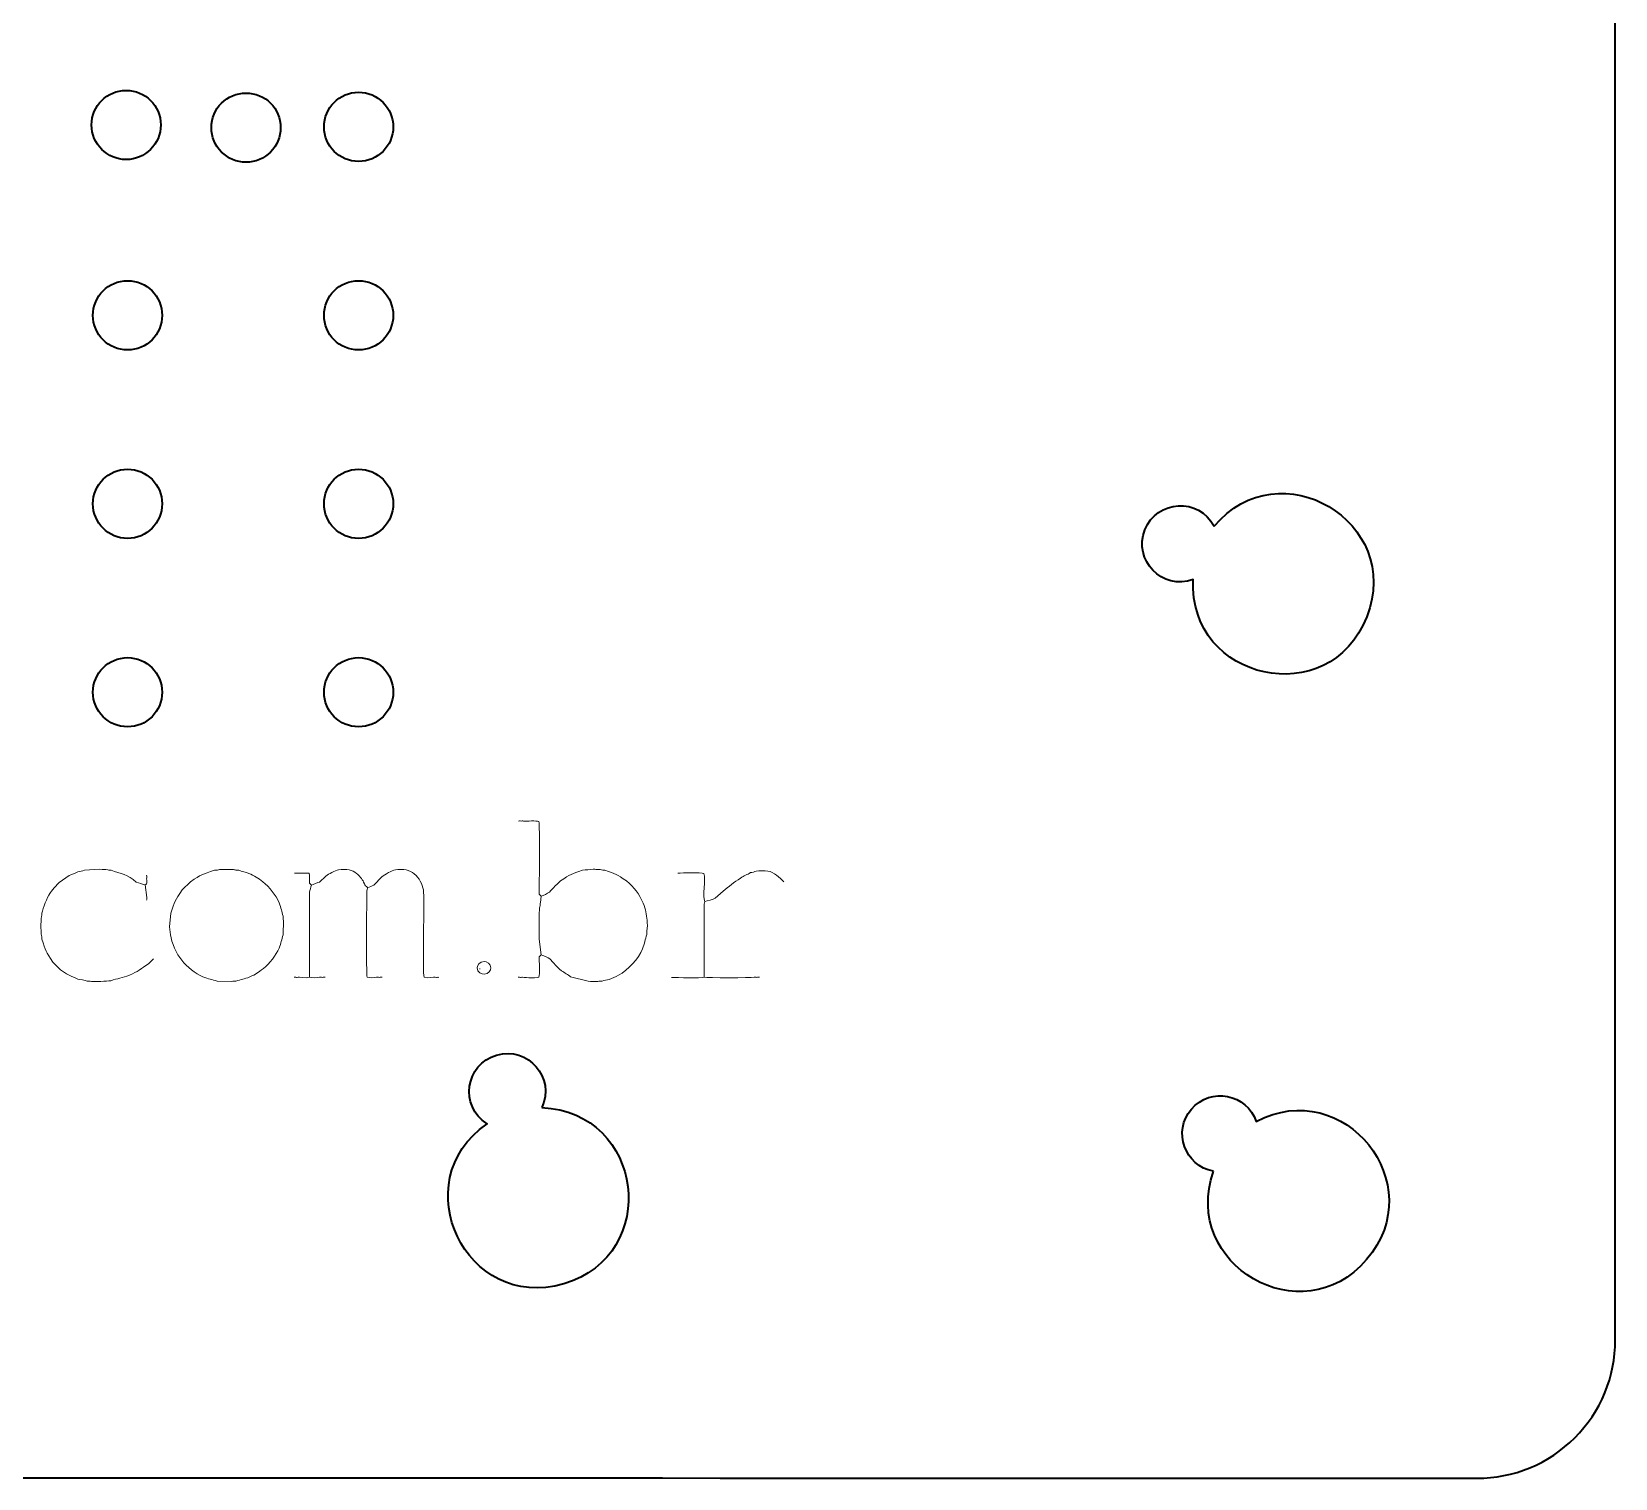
# Model space of a CAD drawing. Header units: millimetres. Extents: x -142 to 80, y -99 to 99.
# Drawn here: x -112.92 to -90.03, y 31.48 to 52.39 of the extents above; entities that cross this region are included whole.
import ezdxf

# ---------------------------------------------------------------- set-up
doc = ezdxf.new("R2010")
doc.units = ezdxf.units.MM
doc.header["$MEASUREMENT"] = 0
doc.layers.add('Default', color=7, linetype='Continuous')
doc.layers.add('Layer 1', color=7, linetype='Continuous')

msp = doc.modelspace()

# ---------------------------------------------------------------- linework, layer by layer
at = {"layer": 'Default', "color": 5, "lineweight": 35}
for points in [[(-90.0285, 33.4796), (-90.0285, 33.4796), (-90.0285, 77.3602), (-90.0285, 77.3602)], [(-140.4711, 31.4871), (-132.2186, 31.487), (-100.8345, 31.4861), (-92.03, 31.4796)]]:
    msp.add_open_spline(points, degree=3, dxfattribs=at)
msp.add_open_spline([(-92.03, 31.4796), (-91.4993, 31.4792), (-90.9902, 31.6897), (-90.6148, 32.0649), (-90.6148, 32.0649), (-90.2394, 32.44), (-90.0285, 32.9489), (-90.0285, 33.4796)], degree=3, knots=[0, 0, 0, 0, 0.3333333, 0.3333333, 0.3333333, 0.3333333, 1, 1, 1, 1], dxfattribs=at)
at = {"layer": 'Layer 1', "color": 5, "lineweight": 35}
for points in [[(-111.0545, 51.0375), (-111.0545, 51.3137), (-111.2784, 51.5375), (-111.5545, 51.5375), (-111.5545, 51.5375), (-111.8306, 51.5375), (-112.0545, 51.3137), (-112.0545, 51.0375), (-112.0545, 51.0375), (-112.0545, 50.7613), (-111.8306, 50.5374), (-111.5545, 50.5374), (-111.5545, 50.5374), (-111.2784, 50.5374), (-111.0545, 50.7613), (-111.0545, 51.0375)], [(-107.6943, 51.0094), (-107.6943, 51.2856), (-107.9181, 51.5094), (-108.1943, 51.5094), (-108.1943, 51.5094), (-108.4704, 51.5094), (-108.6942, 51.2856), (-108.6942, 51.0094), (-108.6942, 51.0094), (-108.6942, 50.7332), (-108.4704, 50.5093), (-108.1943, 50.5093), (-108.1943, 50.5093), (-107.9181, 50.5093), (-107.6943, 50.7332), (-107.6943, 51.0094)], [(-109.3223, 50.9986), (-109.3223, 51.2747), (-109.5461, 51.4986), (-109.8222, 51.4986), (-109.8222, 51.4986), (-110.0984, 51.4986), (-110.3222, 51.2747), (-110.3222, 50.9986), (-110.3222, 50.9986), (-110.3222, 50.7223), (-110.0984, 50.4985), (-109.8222, 50.4985), (-109.8222, 50.4985), (-109.5461, 50.4985), (-109.3223, 50.7223), (-109.3223, 50.9986)], [(-111.0346, 48.2859), (-111.0346, 48.5621), (-111.2584, 48.7859), (-111.5346, 48.7859), (-111.5346, 48.7859), (-111.8107, 48.7859), (-112.0346, 48.5621), (-112.0346, 48.2859), (-112.0346, 48.2859), (-112.0346, 48.0098), (-111.8107, 47.7859), (-111.5346, 47.7859), (-111.5346, 47.7859), (-111.2584, 47.7859), (-111.0346, 48.0098), (-111.0346, 48.2859)], [(-107.6943, 48.2859), (-107.6943, 48.5621), (-107.9181, 48.7859), (-108.1943, 48.7859), (-108.1943, 48.7859), (-108.4704, 48.7859), (-108.6942, 48.5621), (-108.6942, 48.2859), (-108.6942, 48.2859), (-108.6942, 48.0098), (-108.4704, 47.7859), (-108.1943, 47.7859), (-108.1943, 47.7859), (-107.9181, 47.7859), (-107.6943, 48.0098), (-107.6943, 48.2859)], [(-95.8291, 45.2374), (-96.0461, 45.6578), (-96.6573, 45.6262), (-96.8299, 45.1857), (-96.8299, 45.1857), (-97.0024, 44.7452), (-96.5753, 44.3069), (-96.1305, 44.468), (-96.1305, 44.468), (-96.204, 42.9963), (-94.1591, 42.5571), (-93.6217, 43.9289), (-93.6217, 43.9289), (-93.0842, 45.301), (-94.8834, 46.3674), (-95.8291, 45.2374)], [(-111.0346, 45.5625), (-111.0346, 45.8386), (-111.2584, 46.0625), (-111.5346, 46.0625), (-111.5346, 46.0625), (-111.8107, 46.0625), (-112.0346, 45.8386), (-112.0346, 45.5625), (-112.0346, 45.5625), (-112.0346, 45.2863), (-111.8107, 45.0625), (-111.5346, 45.0625), (-111.5346, 45.0625), (-111.2584, 45.0625), (-111.0346, 45.2863), (-111.0346, 45.5625)], [(-107.6943, 45.5625), (-107.6943, 45.8386), (-107.9181, 46.0625), (-108.1943, 46.0625), (-108.1943, 46.0625), (-108.4704, 46.0625), (-108.6942, 45.8386), (-108.6942, 45.5625), (-108.6942, 45.5625), (-108.6942, 45.2863), (-108.4704, 45.0625), (-108.1943, 45.0625), (-108.1943, 45.0625), (-107.9181, 45.0625), (-107.6943, 45.2863), (-107.6943, 45.5625)], [(-111.0346, 42.8391), (-111.0346, 43.1152), (-111.2584, 43.339), (-111.5346, 43.339), (-111.5346, 43.339), (-111.8107, 43.339), (-112.0346, 43.1152), (-112.0346, 42.8391), (-112.0346, 42.8391), (-112.0346, 42.5629), (-111.8107, 42.3391), (-111.5346, 42.3391), (-111.5346, 42.3391), (-111.2584, 42.3391), (-111.0346, 42.5629), (-111.0346, 42.8391)], [(-107.6943, 42.8391), (-107.6943, 43.1152), (-107.9181, 43.339), (-108.1943, 43.339), (-108.1943, 43.339), (-108.4704, 43.339), (-108.6942, 43.1152), (-108.6942, 42.8391), (-108.6942, 42.8391), (-108.6942, 42.5629), (-108.4704, 42.3391), (-108.1943, 42.3391), (-108.1943, 42.3391), (-107.9181, 42.3391), (-107.6943, 42.5629), (-107.6943, 42.8391)], [(-105.5458, 36.8365), (-105.3465, 37.2655), (-105.7458, 37.7294), (-106.1997, 37.5959), (-106.1997, 37.5959), (-106.6535, 37.4626), (-106.7384, 36.8564), (-106.3387, 36.6034), (-106.3387, 36.6034), (-107.547, 35.7602), (-106.6418, 33.8747), (-105.2281, 34.2901), (-105.2281, 34.2901), (-103.8145, 34.7056), (-104.0734, 36.7811), (-105.5458, 36.8365)], [(-95.8368, 35.9163), (-96.3112, 34.5605), (-94.5607, 33.5502), (-93.6241, 34.6392), (-93.6241, 34.6392), (-92.6875, 35.7282), (-93.9484, 37.3078), (-95.218, 36.6358), (-95.218, 36.6358), (-95.3558, 37.0378), (-95.8781, 37.1383), (-96.1552, 36.816), (-96.1552, 36.816), (-96.4323, 36.4938), (-96.2549, 35.9925), (-95.8368, 35.9163)]]:
    msp.add_open_spline(points, degree=3, knots=[0, 0, 0, 0, 0.2, 0.2, 0.2, 0.2, 0.4, 0.4, 0.4, 0.4, 0.6, 0.6, 0.6, 0.6, 1, 1, 1, 1], dxfattribs=at)
at = {"layer": 'Layer 1', "color": 1, "lineweight": 20}
for points, knots in [([(-105.5554, 39.8912), (-105.5554, 39.8912), (-105.5667, 39.8004), (-105.5667, 39.8004), (-105.5667, 39.8004), (-105.574, 39.7779), (-105.5724, 39.7797), (-105.5724, 39.755), (-105.5724, 39.755), (-105.5808, 39.7291), (-105.5781, 39.7153), (-105.5781, 39.6868), (-105.5781, 39.6868), (-105.5937, 39.6385), (-105.5838, 39.3471), (-105.5838, 39.2723), (-105.5838, 39.2723), (-105.5838, 39.2723), (-105.5554, 39.0452), (-105.5554, 39.0452), (-105.5554, 39.0452), (-105.533, 39.0405), (-105.4523, 39.0015), (-105.4304, 38.9884), (-105.4304, 38.9884), (-105.4304, 38.9884), (-105.3367, 38.8749), (-105.2601, 38.8124), (-105.2601, 38.8124), (-105.2195, 38.785), (-105.1647, 38.755), (-105.1295, 38.7272), (-105.1295, 38.7272), (-105.1295, 38.7272), (-104.874, 38.6648), (-104.874, 38.6648), (-104.874, 38.6648), (-104.8349, 38.6521), (-104.7811, 38.6591), (-104.7377, 38.6591), (-104.7377, 38.6591), (-104.7125, 38.6673), (-104.7029, 38.6648), (-104.6753, 38.6648), (-104.6753, 38.6648), (-104.6479, 38.6743), (-104.603, 38.6852), (-104.5731, 38.6875), (-104.5731, 38.6875), (-104.5319, 38.7113), (-104.48, 38.7239), (-104.4368, 38.7484), (-104.4368, 38.7484), (-104.3, 38.8259), (-104.1476, 38.9881), (-104.0904, 39.1304), (-104.0904, 39.1304), (-104.0585, 39.21), (-104.0524, 39.2652), (-104.028, 39.3405), (-104.028, 39.3405), (-104.028, 39.3405), (-104.028, 39.3916), (-104.028, 39.3916), (-104.028, 39.3916), (-104.0138, 39.4352), (-104.0223, 39.4966), (-104.0223, 39.5449), (-104.0223, 39.5449), (-104.0355, 39.6282), (-104.041, 39.6978), (-104.0806, 39.789), (-104.0806, 39.789), (-104.1443, 39.9358), (-104.2028, 40.0133), (-104.3232, 40.1127), (-104.3232, 40.1127), (-104.4647, 40.2083), (-104.4774, 40.2147), (-104.6355, 40.266), (-104.6355, 40.266), (-104.6355, 40.266), (-104.6639, 40.266), (-104.6639, 40.266), (-104.6639, 40.266), (-104.678, 40.2706), (-104.6895, 40.2728), (-104.7037, 40.2773), (-104.7037, 40.2773), (-104.7037, 40.2773), (-104.7661, 40.2773), (-104.7661, 40.2773), (-104.7661, 40.2773), (-104.7872, 40.2842), (-104.7824, 40.283), (-104.8059, 40.283), (-104.8059, 40.283), (-104.8563, 40.2751), (-104.9082, 40.2751), (-104.9592, 40.266), (-104.9592, 40.266), (-105.1152, 40.212), (-105.1335, 40.2097), (-105.2771, 40.1127), (-105.2771, 40.1127), (-105.336, 40.0641), (-105.4352, 39.9487), (-105.4361, 39.948), (-105.4361, 39.948), (-105.466, 39.9301), (-105.5227, 39.9043), (-105.5554, 39.8912), (-105.5554, 39.8912), (-105.5554, 39.8912), (-105.5838, 39.9196), (-105.5838, 39.9196), (-105.5838, 39.9196), (-105.5838, 40.047), (-105.5723, 40.9258), (-105.5894, 40.9701), (-105.5894, 40.9701), (-105.6287, 40.9853), (-105.7598, 40.9757), (-105.8109, 40.9757), (-105.8109, 40.9757), (-105.8354, 40.9832), (-105.8204, 40.9832), (-105.8449, 40.9757), (-105.8449, 40.9757), (-105.875, 40.9808), (-105.8546, 40.9808), (-105.8847, 40.9757)], [0, 0, 0, 0, 0.0294118, 0.0294118, 0.0294118, 0.0294118, 0.0588235, 0.0588235, 0.0588235, 0.0588235, 0.0882353, 0.0882353, 0.0882353, 0.0882353, 0.1176471, 0.1176471, 0.1176471, 0.1176471, 0.1470588, 0.1470588, 0.1470588, 0.1470588, 0.1764706, 0.1764706, 0.1764706, 0.1764706, 0.2058824, 0.2058824, 0.2058824, 0.2058824, 0.2352941, 0.2352941, 0.2352941, 0.2352941, 0.2647059, 0.2647059, 0.2647059, 0.2647059, 0.2941176, 0.2941176, 0.2941176, 0.2941176, 0.3235294, 0.3235294, 0.3235294, 0.3235294, 0.3529412, 0.3529412, 0.3529412, 0.3529412, 0.3823529, 0.3823529, 0.3823529, 0.3823529, 0.4117647, 0.4117647, 0.4117647, 0.4117647, 0.4411765, 0.4411765, 0.4411765, 0.4411765, 0.4705882, 0.4705882, 0.4705882, 0.4705882, 0.5, 0.5, 0.5, 0.5, 0.5294118, 0.5294118, 0.5294118, 0.5294118, 0.5588235, 0.5588235, 0.5588235, 0.5588235, 0.5882353, 0.5882353, 0.5882353, 0.5882353, 0.6176471, 0.6176471, 0.6176471, 0.6176471, 0.6470588, 0.6470588, 0.6470588, 0.6470588, 0.6764706, 0.6764706, 0.6764706, 0.6764706, 0.7058824, 0.7058824, 0.7058824, 0.7058824, 0.7352941, 0.7352941, 0.7352941, 0.7352941, 0.7647059, 0.7647059, 0.7647059, 0.7647059, 0.7941176, 0.7941176, 0.7941176, 0.7941176, 0.8235294, 0.8235294, 0.8235294, 0.8235294, 0.8529412, 0.8529412, 0.8529412, 0.8529412, 0.8823529, 0.8823529, 0.8823529, 0.8823529, 0.9117647, 0.9117647, 0.9117647, 0.9117647, 0.9411765, 0.9411765, 0.9411765, 0.9411765, 1, 1, 1, 1]), ([(-111.1596, 38.9884), (-111.1596, 38.9884), (-111.2334, 38.9146), (-111.2334, 38.9146), (-111.2334, 38.9146), (-111.3376, 38.8442), (-111.3878, 38.7986), (-111.5059, 38.7513), (-111.5059, 38.7513), (-111.6101, 38.7097), (-111.6805, 38.7022), (-111.7785, 38.6705), (-111.7785, 38.6705), (-111.8292, 38.6625), (-112.0155, 38.6526), (-112.0567, 38.6591), (-112.0567, 38.6591), (-112.0819, 38.6673), (-112.0915, 38.6648), (-112.1192, 38.6648), (-112.1192, 38.6648), (-112.1476, 38.674), (-112.2252, 38.6908), (-112.2554, 38.6932), (-112.2554, 38.6932), (-112.291, 38.7137), (-112.3394, 38.728), (-112.3804, 38.7484), (-112.3804, 38.7484), (-112.4323, 38.7744), (-112.4581, 38.7976), (-112.5053, 38.8294), (-112.5053, 38.8294), (-112.5053, 38.8294), (-112.6132, 38.9373), (-112.6132, 38.9373), (-112.6132, 38.9373), (-112.7173, 39.0914), (-112.7172, 39.103), (-112.7721, 39.2723), (-112.7721, 39.2723), (-112.7721, 39.2723), (-112.7721, 39.295), (-112.7721, 39.295), (-112.7721, 39.295), (-112.7779, 39.3127), (-112.7778, 39.3228), (-112.7835, 39.3405), (-112.7835, 39.3405), (-112.7835, 39.3405), (-112.7892, 39.4938), (-112.7892, 39.4938), (-112.7892, 39.4938), (-112.7803, 39.5212), (-112.7835, 39.5481), (-112.7835, 39.5789), (-112.7835, 39.5789), (-112.7778, 39.5966), (-112.7779, 39.6067), (-112.7721, 39.6244), (-112.7721, 39.6244), (-112.7721, 39.6244), (-112.7721, 39.6471), (-112.7721, 39.6471), (-112.7721, 39.6471), (-112.7616, 39.714), (-112.6942, 39.8757), (-112.6586, 39.931), (-112.6586, 39.931), (-112.639, 39.9614), (-112.5529, 40.0647), (-112.5223, 40.09), (-112.5223, 40.09), (-112.5223, 40.09), (-112.3804, 40.1922), (-112.3804, 40.1922), (-112.3804, 40.1922), (-112.3622, 40.196), (-112.273, 40.2332), (-112.2554, 40.2433), (-112.2554, 40.2433), (-112.2293, 40.2453), (-112.1832, 40.2576), (-112.1589, 40.266), (-112.1589, 40.266), (-112.1589, 40.266), (-111.9375, 40.283), (-111.9375, 40.283), (-111.9375, 40.283), (-111.884, 40.2746), (-111.8585, 40.2785), (-111.8182, 40.2717), (-111.8182, 40.2717), (-111.7958, 40.2644), (-111.7975, 40.266), (-111.7728, 40.266), (-111.7728, 40.266), (-111.6292, 40.2194), (-111.5325, 40.2093), (-111.4094, 40.0956), (-111.4094, 40.0956), (-111.3693, 40.0881), (-111.3131, 40.0585), (-111.2788, 40.0559), (-111.2788, 40.0559), (-111.2596, 40.0685), (-111.2692, 40.0591), (-111.2561, 40.0786), (-111.2561, 40.0786), (-111.2561, 40.1049), (-111.2528, 40.1179), (-111.2618, 40.1411), (-111.2618, 40.1411), (-111.2539, 40.1655), (-111.2523, 40.1734), (-111.2618, 40.1978)], [0, 0, 0, 0, 0.0333333, 0.0333333, 0.0333333, 0.0333333, 0.0666667, 0.0666667, 0.0666667, 0.0666667, 0.1, 0.1, 0.1, 0.1, 0.1333333, 0.1333333, 0.1333333, 0.1333333, 0.1666667, 0.1666667, 0.1666667, 0.1666667, 0.2, 0.2, 0.2, 0.2, 0.2333333, 0.2333333, 0.2333333, 0.2333333, 0.2666667, 0.2666667, 0.2666667, 0.2666667, 0.3, 0.3, 0.3, 0.3, 0.3333333, 0.3333333, 0.3333333, 0.3333333, 0.3666667, 0.3666667, 0.3666667, 0.3666667, 0.4, 0.4, 0.4, 0.4, 0.4333333, 0.4333333, 0.4333333, 0.4333333, 0.4666667, 0.4666667, 0.4666667, 0.4666667, 0.5, 0.5, 0.5, 0.5, 0.5333333, 0.5333333, 0.5333333, 0.5333333, 0.5666667, 0.5666667, 0.5666667, 0.5666667, 0.6, 0.6, 0.6, 0.6, 0.6333333, 0.6333333, 0.6333333, 0.6333333, 0.6666667, 0.6666667, 0.6666667, 0.6666667, 0.7, 0.7, 0.7, 0.7, 0.7333333, 0.7333333, 0.7333333, 0.7333333, 0.7666667, 0.7666667, 0.7666667, 0.7666667, 0.8, 0.8, 0.8, 0.8, 0.8333333, 0.8333333, 0.8333333, 0.8333333, 0.8666667, 0.8666667, 0.8666667, 0.8666667, 0.9, 0.9, 0.9, 0.9, 0.9333333, 0.9333333, 0.9333333, 0.9333333, 1, 1, 1, 1]), ([(-110.2057, 40.2773), (-110.2542, 40.2616), (-110.2671, 40.2679), (-110.2795, 40.266), (-110.2795, 40.266), (-110.4526, 40.2099), (-110.4686, 40.2076), (-110.6258, 40.1013), (-110.6258, 40.1013), (-110.6258, 40.1013), (-110.7451, 39.9821), (-110.7451, 39.9821), (-110.7451, 39.9821), (-110.8508, 39.8256), (-110.8505, 39.8183), (-110.9097, 39.6471), (-110.9097, 39.6471), (-110.9097, 39.6471), (-110.9268, 39.4484), (-110.9268, 39.4484), (-110.9268, 39.4484), (-110.9268, 39.4484), (-110.9154, 39.3348), (-110.9154, 39.3348), (-110.9154, 39.3348), (-110.8958, 39.2188), (-110.8277, 39.059), (-110.7508, 38.9657), (-110.7508, 38.9657), (-110.6726, 38.871), (-110.5567, 38.7728), (-110.4441, 38.7272), (-110.4441, 38.7272), (-110.3634, 38.6946), (-110.3159, 38.6895), (-110.2397, 38.6648), (-110.2397, 38.6648), (-110.2397, 38.6648), (-110.0297, 38.6591), (-110.0297, 38.6591), (-110.0297, 38.6591), (-110.0044, 38.6673), (-109.9949, 38.6648), (-109.9672, 38.6648), (-109.9672, 38.6648), (-109.8923, 38.6891), (-109.8485, 38.692), (-109.7685, 38.7253), (-109.7685, 38.7253), (-109.6751, 38.7641), (-109.6514, 38.7913), (-109.5697, 38.8465), (-109.5697, 38.8465), (-109.4828, 38.9182), (-109.3856, 39.0425), (-109.3445, 39.1417), (-109.3445, 39.1417), (-109.3148, 39.2136), (-109.3082, 39.2657), (-109.2858, 39.3348), (-109.2858, 39.3348), (-109.2858, 39.3348), (-109.2802, 39.5392), (-109.2802, 39.5392), (-109.2802, 39.5392), (-109.2883, 39.5644), (-109.2858, 39.574), (-109.2858, 39.6017), (-109.2858, 39.6017), (-109.3083, 39.671), (-109.3131, 39.7212), (-109.3426, 39.7947), (-109.3426, 39.7947), (-109.3896, 39.9118), (-109.4832, 40.0206), (-109.5811, 40.1013), (-109.5811, 40.1013), (-109.6375, 40.1478), (-109.7109, 40.1929), (-109.7798, 40.2206), (-109.7798, 40.2206), (-109.8313, 40.2412), (-109.8762, 40.2494), (-109.9275, 40.266), (-109.9275, 40.266), (-109.9275, 40.266), (-109.9558, 40.266), (-109.9558, 40.266), (-109.9558, 40.266), (-109.9735, 40.2717), (-109.9836, 40.2716), (-110.0013, 40.2773), (-110.0013, 40.2773), (-110.0365, 40.2829), (-110.1621, 40.2773), (-110.2057, 40.2773)], [0, 0, 0, 0, 0.04, 0.04, 0.04, 0.04, 0.08, 0.08, 0.08, 0.08, 0.12, 0.12, 0.12, 0.12, 0.16, 0.16, 0.16, 0.16, 0.2, 0.2, 0.2, 0.2, 0.24, 0.24, 0.24, 0.24, 0.28, 0.28, 0.28, 0.28, 0.32, 0.32, 0.32, 0.32, 0.36, 0.36, 0.36, 0.36, 0.4, 0.4, 0.4, 0.4, 0.44, 0.44, 0.44, 0.44, 0.48, 0.48, 0.48, 0.48, 0.52, 0.52, 0.52, 0.52, 0.56, 0.56, 0.56, 0.56, 0.6, 0.6, 0.6, 0.6, 0.64, 0.64, 0.64, 0.64, 0.68, 0.68, 0.68, 0.68, 0.72, 0.72, 0.72, 0.72, 0.76, 0.76, 0.76, 0.76, 0.8, 0.8, 0.8, 0.8, 0.84, 0.84, 0.84, 0.84, 0.88, 0.88, 0.88, 0.88, 0.92, 0.92, 0.92, 0.92, 1, 1, 1, 1]), ([(-107.0373, 38.7216), (-107.0506, 38.7186), (-107.0345, 38.7124), (-107.06, 38.7216), (-107.06, 38.7216), (-107.0823, 38.7145), (-107.0606, 38.7131), (-107.0884, 38.7216), (-107.0884, 38.7216), (-107.0991, 38.723), (-107.1974, 38.7022), (-107.2474, 38.7216), (-107.2474, 38.7216), (-107.273, 38.7873), (-107.2406, 39.8669), (-107.2588, 39.9821), (-107.2588, 39.9821), (-107.2719, 40.0652), (-107.3196, 40.1582), (-107.3894, 40.2149), (-107.3894, 40.2149), (-107.4204, 40.2401), (-107.4698, 40.2651), (-107.5086, 40.2717), (-107.5086, 40.2717), (-107.5478, 40.2783), (-107.6201, 40.2787), (-107.6619, 40.2717), (-107.6619, 40.2717), (-107.7185, 40.2621), (-107.813, 40.2088), (-107.8606, 40.1695), (-107.8606, 40.1695), (-107.8606, 40.1695), (-107.9742, 40.0502), (-107.9742, 40.0502), (-107.9742, 40.0502), (-108.0052, 40.0395), (-108.0341, 40.0269), (-108.0651, 40.0162), (-108.0651, 40.0162), (-108.1235, 40.0733), (-108.0806, 40.0131), (-108.1218, 40.0956), (-108.1218, 40.0956), (-108.1431, 40.1382), (-108.1872, 40.1918), (-108.224, 40.2206), (-108.224, 40.2206), (-108.2525, 40.2428), (-108.2952, 40.2655), (-108.3319, 40.2717), (-108.3319, 40.2717), (-108.3711, 40.2783), (-108.4434, 40.2787), (-108.4852, 40.2717), (-108.4852, 40.2717), (-108.5374, 40.2629), (-108.6264, 40.2143), (-108.6669, 40.1808), (-108.6669, 40.1808), (-108.6669, 40.1808), (-108.7578, 40.0956), (-108.7578, 40.0956), (-108.7578, 40.0956), (-108.7896, 40.0889), (-108.8467, 40.0643), (-108.877, 40.0502), (-108.877, 40.0502), (-108.877, 40.0502), (-108.9054, 40.0786), (-108.9054, 40.0786), (-108.9054, 40.0786), (-108.9054, 40.1236), (-108.8956, 40.1863), (-108.9111, 40.2262), (-108.9111, 40.2262), (-108.9111, 40.2262), (-109.1212, 40.2262), (-109.1212, 40.2262)], [0, 0, 0, 0, 0.047619, 0.047619, 0.047619, 0.047619, 0.0952381, 0.0952381, 0.0952381, 0.0952381, 0.1428571, 0.1428571, 0.1428571, 0.1428571, 0.1904762, 0.1904762, 0.1904762, 0.1904762, 0.2380952, 0.2380952, 0.2380952, 0.2380952, 0.2857143, 0.2857143, 0.2857143, 0.2857143, 0.3333333, 0.3333333, 0.3333333, 0.3333333, 0.3809524, 0.3809524, 0.3809524, 0.3809524, 0.4285714, 0.4285714, 0.4285714, 0.4285714, 0.4761905, 0.4761905, 0.4761905, 0.4761905, 0.5238095, 0.5238095, 0.5238095, 0.5238095, 0.5714286, 0.5714286, 0.5714286, 0.5714286, 0.6190476, 0.6190476, 0.6190476, 0.6190476, 0.6666667, 0.6666667, 0.6666667, 0.6666667, 0.7142857, 0.7142857, 0.7142857, 0.7142857, 0.7619048, 0.7619048, 0.7619048, 0.7619048, 0.8095238, 0.8095238, 0.8095238, 0.8095238, 0.8571429, 0.8571429, 0.8571429, 0.8571429, 0.9047619, 0.9047619, 0.9047619, 0.9047619, 1, 1, 1, 1]), ([(-102.0463, 40.1013), (-102.1064, 40.1614), (-102.1957, 40.2414), (-102.2791, 40.2546), (-102.2791, 40.2546), (-102.3243, 40.2618), (-102.4023, 40.2626), (-102.4495, 40.2546), (-102.4495, 40.2546), (-102.4737, 40.2463), (-102.503, 40.2339), (-102.529, 40.2319), (-102.529, 40.2319), (-102.5792, 40.2029), (-102.6233, 40.188), (-102.6766, 40.1524), (-102.6766, 40.1524), (-102.7655, 40.0931), (-102.8455, 40.0318), (-102.9264, 39.9651), (-102.9264, 39.9651), (-102.9264, 39.9651), (-103.04, 39.8628), (-103.04, 39.8628), (-103.04, 39.8628), (-103.0702, 39.8507), (-103.1572, 39.8198), (-103.1876, 39.8174), (-103.1876, 39.8174), (-103.2285, 39.8748), (-103.1734, 40.1401), (-103.2047, 40.2206), (-103.2047, 40.2206), (-103.2458, 40.2365), (-103.5135, 40.2262), (-103.5794, 40.2262)], [0, 0, 0, 0, 0.1, 0.1, 0.1, 0.1, 0.2, 0.2, 0.2, 0.2, 0.3, 0.3, 0.3, 0.3, 0.4, 0.4, 0.4, 0.4, 0.5, 0.5, 0.5, 0.5, 0.6, 0.6, 0.6, 0.6, 0.7, 0.7, 0.7, 0.7, 0.8, 0.8, 0.8, 0.8, 1, 1, 1, 1]), ([(-111.2618, 39.8345), (-111.2537, 39.8553), (-111.2561, 39.8502), (-111.2561, 39.8742), (-111.2561, 39.8742), (-111.2561, 39.8742), (-111.2788, 40.0559), (-111.2788, 40.0559)], [0, 0, 0, 0, 0.3333333, 0.3333333, 0.3333333, 0.3333333, 1, 1, 1, 1]), ([(-108.6783, 38.7216), (-108.7023, 38.7216), (-108.6972, 38.724), (-108.718, 38.7159), (-108.718, 38.7159), (-108.7391, 38.7227), (-108.7343, 38.7216), (-108.7578, 38.7216), (-108.7578, 38.7216), (-108.7889, 38.7115), (-108.8748, 38.7097), (-108.9054, 38.7216), (-108.9054, 38.7216), (-108.9054, 38.7216), (-108.9054, 39.948), (-108.9054, 39.948), (-108.9054, 39.948), (-108.8946, 39.9814), (-108.8903, 40.0178), (-108.877, 40.0502)], [0, 0, 0, 0, 0.1666667, 0.1666667, 0.1666667, 0.1666667, 0.3333333, 0.3333333, 0.3333333, 0.3333333, 0.5, 0.5, 0.5, 0.5, 0.6666667, 0.6666667, 0.6666667, 0.6666667, 1, 1, 1, 1]), ([(-107.855, 38.7216), (-107.879, 38.7216), (-107.8739, 38.724), (-107.8947, 38.7159), (-107.8947, 38.7159), (-107.9158, 38.7227), (-107.911, 38.7216), (-107.9345, 38.7216), (-107.9345, 38.7216), (-107.9682, 38.7106), (-108.0373, 38.7086), (-108.0707, 38.7216), (-108.0707, 38.7216), (-108.0868, 38.763), (-108.0764, 39.8281), (-108.0764, 39.9707), (-108.0764, 39.9707), (-108.0714, 39.9861), (-108.0681, 39.9999), (-108.0651, 40.0162)], [0, 0, 0, 0, 0.1666667, 0.1666667, 0.1666667, 0.1666667, 0.3333333, 0.3333333, 0.3333333, 0.3333333, 0.5, 0.5, 0.5, 0.5, 0.6666667, 0.6666667, 0.6666667, 0.6666667, 1, 1, 1, 1]), ([(-102.3984, 38.7216), (-102.4224, 38.7216), (-102.4173, 38.724), (-102.4381, 38.7159), (-102.4381, 38.7159), (-102.4592, 38.7227), (-102.4544, 38.7216), (-102.4779, 38.7216), (-102.4779, 38.7216), (-102.5134, 38.7101), (-103.1696, 38.7102), (-103.199, 38.7216), (-103.199, 38.7216), (-103.199, 38.7216), (-103.199, 39.7777), (-103.199, 39.7777), (-103.199, 39.7777), (-103.1938, 39.7926), (-103.1907, 39.8013), (-103.1876, 39.8174)], [0, 0, 0, 0, 0.1666667, 0.1666667, 0.1666667, 0.1666667, 0.3333333, 0.3333333, 0.3333333, 0.3333333, 0.5, 0.5, 0.5, 0.5, 0.6666667, 0.6666667, 0.6666667, 0.6666667, 1, 1, 1, 1]), ([(-106.2813, 38.8553), (-106.2813, 38.9168), (-106.3475, 38.9475), (-106.3806, 38.9475), (-106.3806, 38.9475), (-106.4469, 38.9475), (-106.48, 38.886), (-106.48, 38.8553), (-106.48, 38.8553), (-106.48, 38.7938), (-106.4138, 38.763), (-106.3806, 38.763), (-106.3806, 38.763), (-106.3144, 38.763), (-106.2813, 38.8245), (-106.2813, 38.8553)], [0, 0, 0, 0, 0.2, 0.2, 0.2, 0.2, 0.4, 0.4, 0.4, 0.4, 0.6, 0.6, 0.6, 0.6, 1, 1, 1, 1]), ([(-105.8904, 38.7216), (-105.8904, 38.7216), (-105.8677, 38.7216), (-105.8677, 38.7216), (-105.8677, 38.7216), (-105.8431, 38.7142), (-105.8581, 38.7142), (-105.8336, 38.7216), (-105.8336, 38.7216), (-105.8311, 38.7219), (-105.6455, 38.6998), (-105.5894, 38.7216), (-105.5894, 38.7216), (-105.5735, 38.7627), (-105.5838, 38.9578), (-105.5838, 39.0168), (-105.5838, 39.0168), (-105.5838, 39.0168), (-105.5554, 39.0452), (-105.5554, 39.0452)], [0, 0, 0, 0, 0.1666667, 0.1666667, 0.1666667, 0.1666667, 0.3333333, 0.3333333, 0.3333333, 0.3333333, 0.5, 0.5, 0.5, 0.5, 0.6666667, 0.6666667, 0.6666667, 0.6666667, 1, 1, 1, 1]), ([(-108.9054, 38.7216), (-108.9565, 38.7017), (-109.0597, 38.723), (-109.0701, 38.7216), (-109.0701, 38.7216), (-109.0946, 38.7142), (-109.0796, 38.7142), (-109.1041, 38.7216), (-109.1041, 38.7216), (-109.1041, 38.7216), (-109.1268, 38.7216), (-109.1268, 38.7216)], [0, 0, 0, 0, 0.25, 0.25, 0.25, 0.25, 0.5, 0.5, 0.5, 0.5, 1, 1, 1, 1])]:
    msp.add_open_spline(points, degree=3, knots=knots, dxfattribs=at)
for points in [[(-106.4355, 38.8408), (-106.4355, 38.8408), (-106.4468, 38.8408), (-106.4468, 38.8408)], [(-103.199, 38.7216), (-103.2394, 38.7059), (-103.5964, 38.7159), (-103.6703, 38.7159)]]:
    msp.add_open_spline(points, degree=3, dxfattribs=at)

doc.saveas('drawing.dxf')
